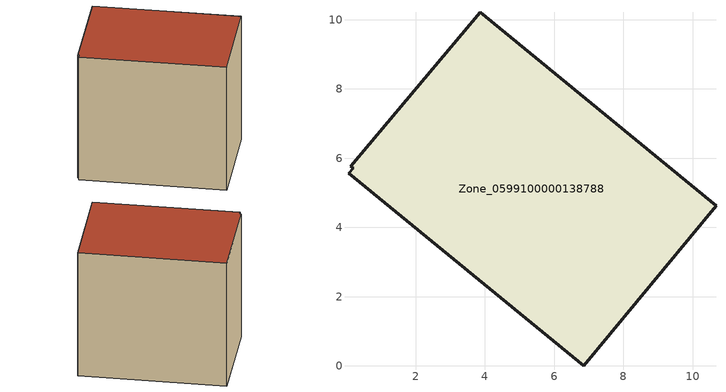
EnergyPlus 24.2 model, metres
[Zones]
Zone_0599100000138788
 floor ground (C_G): 0.06,5.56 0.2,5.71 0.13,5.76 3.87,10.22 10.67,4.63 6.85,0 z0
 wall outside (C_F): 10.67,4.63 3.87,10.22 0.13,5.76 0.2,5.71 0.06,5.56 6.85,0 10.67,4.63 z0:8.31
 roof outside (C_R): 0.2,5.71 0.06,5.56 6.85,0 10.67,4.63 3.87,10.22 0.13,5.76 z8.31
[BUILDING]
Pand.0599100000138788: North Axis=0; Terrain=City; Loads Convergence Tolerance Value=0.04; Temperature Convergence Tolerance Value=0.4; Solar Distribution=FullExterior; Maximum Number of Warmup Days=25; Minimum Number of Warmup Days=1
[Site:Location]
Rotterdam.The.Hague.AP_ZH_NLD Design_Conditions: Latitude=51.96; Longitude=4.45; Time Zone=1; Elevation=-4.5
[SITE:GROUNDTEMPERATURE:BUILDINGSURFACE]
18, 18, 18, 18, 18, 18, 18, 18, 18, 18, 18, 18
[MATERIAL] Thermal Absorptance=0.9; Solar Absorptance=0.7; Visible Absorptance=0.7
Name | Roughness | Thickness | Conductivity | Density | Specific Heat
G.TI.1946-1964 | MediumSmooth | 0.15 | 1 | 540 | 1210
F.TI.1946-1964 | Rough | 0.3 | 0.857143 | 1920 | 840
R.TI.1946-1964 | MediumRough | 0.2 | 0.277778 | 1500 | 1000
[CONSTRUCTION]
C_G: G.TI.1946-1964
C_F: F.TI.1946-1964
C_R: R.TI.1946-1964
[ZONE]
Zone_0599100000138788: Type=1; Multiplier=1; Ceiling Height=Autocalculate; Volume=Autocalculate; Floor Area=autocalculate; Part of Total Floor Area=Yes
[ZONEINFILTRATION:DESIGNFLOWRATE]
Infil_Zone_0599100000138788: Zone or ZoneList or Space or SpaceList=Zone_0599100000138788; Schedule=AlwaysOn; Design Flow Rate Calculation Method=Flow/Area; Flow Rate per Floor Area=0.003; Constant Term Coefficient=1; Temperature Term Coefficient=0; Velocity Term Coefficient=0; Velocity Squared Term Coefficient=0
[HVACTEMPLATE:ZONE:IDEALLOADSAIRSYSTEM]
Zone_0599100000138788: Maximum Heating Supply Air Temperature=50; Minimum Cooling Supply Air Temperature=13; Maximum Heating Supply Air Humidity Ratio=0.0156; Minimum Cooling Supply Air Humidity Ratio=0.0077; Heating Limit=NoLimit; Cooling Limit=NoLimit; Dehumidification Control Type=ConstantSensibleHeatRatio; Cooling Sensible Heat Ratio=0.7; Dehumidification Setpoint=60; Humidification Control Type=None; Humidification Setpoint=30; Outdoor Air Method=None; Outdoor Air Flow Rate per Person=0.00944; Outdoor Air Flow Rate per Zone Floor Area=0; Outdoor Air Flow Rate per Zone=0; Demand Controlled Ventilation Type=None; Outdoor Air Economizer Type=NoEconomizer; Heat Recovery Type=None; Sensible Heat Recovery Effectiveness=0.7; Latent Heat Recovery Effectiveness=0.65
[ZONECONTROL:THERMOSTAT]
ThermostatControl_Zone_0599100000138788: Zone or ZoneList=Zone_0599100000138788; Control Type Schedule=DualSetpointControlType; Control 1=Thermostat_Zone_0599100000138788; Temperature Difference Between Cutout And Setpoint=0
[THERMOSTATSETPOINT:DUALSETPOINT]
Thermostat_Zone_0599100000138788: Heating Setpoint Temperature Schedule=HeatingSetpoint_Zone_0599100000138788; Cooling Setpoint Temperature Schedule=CoolingSetpoint_Zone_0599100000138788
[SCHEDULE:COMPACT]
HeatingSetpoint_Zone_0599100000138788: Through: 12/31, For: AllDays, Until: 24:00, 21
CoolingSetpoint_Zone_0599100000138788: Through: 12/31, For: AllDays, Until: 24:00, 24
DualSetpointControlType: Through: 12/31, For: AllDays, Until: 24:00, 4
AlwaysOn: Through: 12/31, For: AllDays, Until: 24:00, 1
